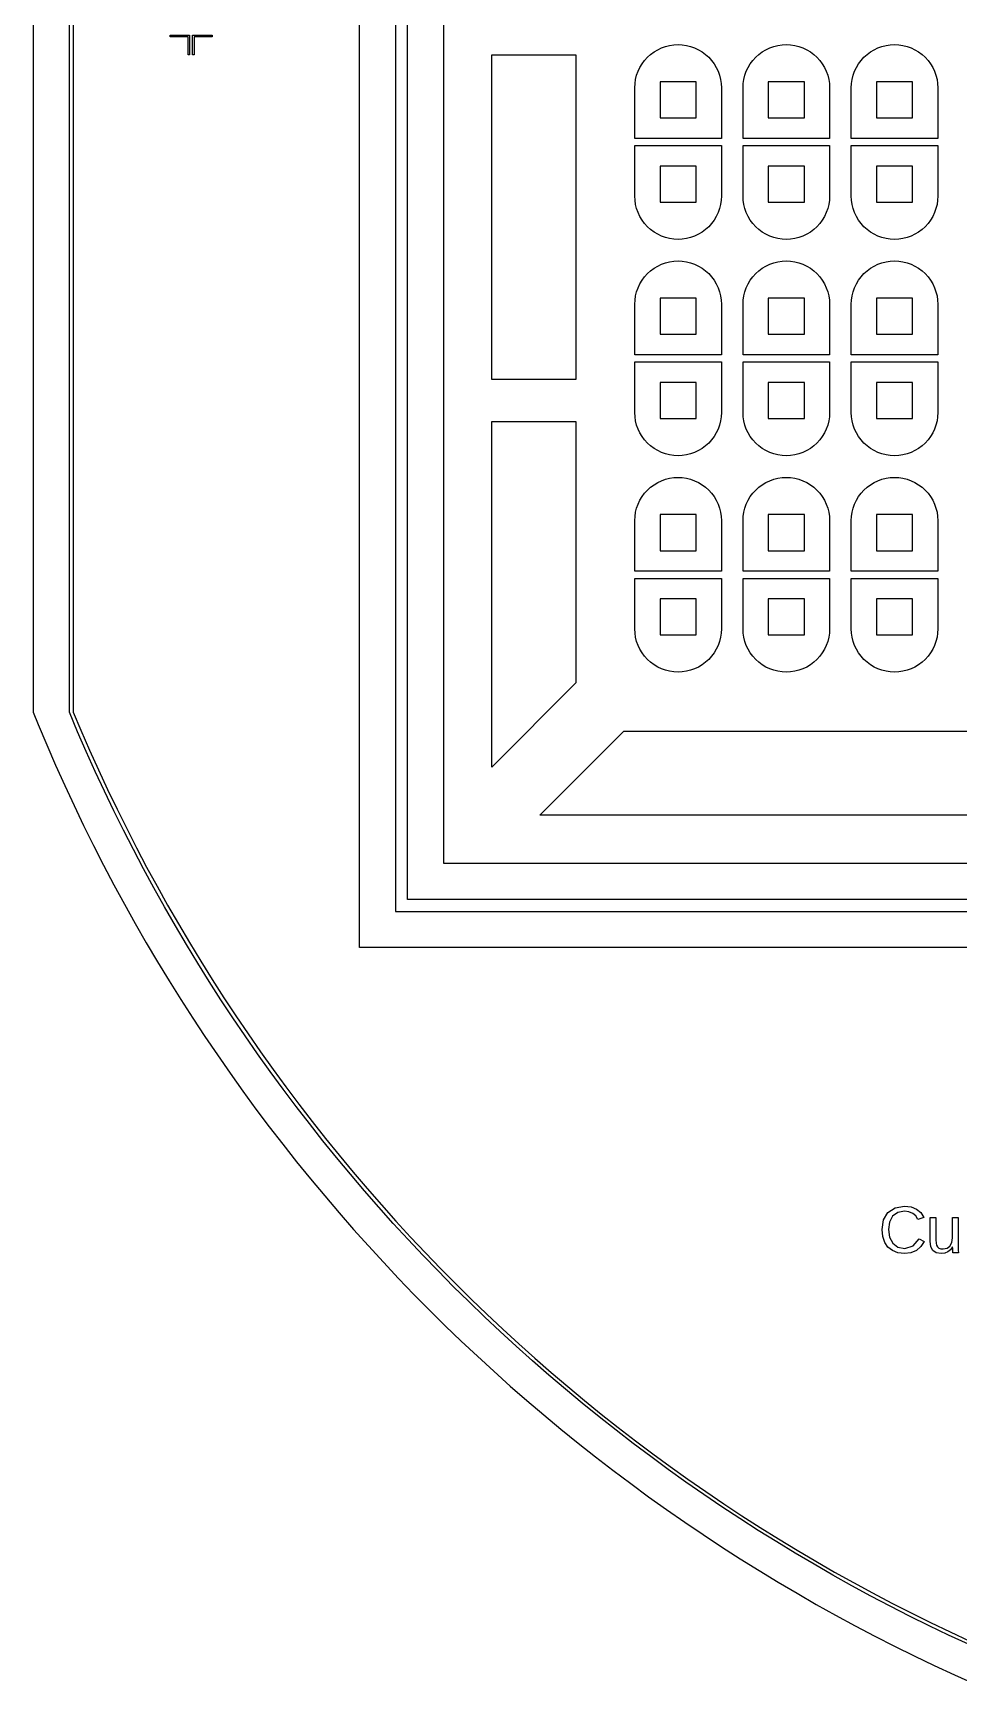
# Model space of a CAD drawing. Extents: x -25 to 122, y -49 to 104.
# Drawn here: x -25 to 14.2, y -42.4 to 27.5 of the extents above; entities that cross this region are included whole.
import ezdxf

# ---------------------------------------------------------------- set-up
doc = ezdxf.new("R2010")
doc.units = 0

msp = doc.modelspace()

# ---------------------------------------------------------------- linework, layer by layer
for p, q in [((-11.209, -11.209), (-11.209, 66.235)), ((-9.6805, 64.7065), (-9.6805, -9.6805)), ((-9.17099, -9.17099), (-9.17099, 64.197)), ((-7.64249, 62.6685), (-7.64249, -7.64249)), ((-25.0371, 56.2593), (-25.0371, -1.23334)), ((-23.4969, -1.23666), (-23.4969, 56.2626)), ((-23.3345, 56.2618), (-23.3345, -1.23579)), ((-19.2336, 27.3856), (-19.2336, 27.4493)), ((-19.2336, 27.4493), (-18.4057, 27.4493)), ((-18.4694, 27.3856), (-19.2336, 27.3856)), ((-18.4694, 26.6214), (-18.4694, 27.3856)), ((-18.4057, 27.4493), (-18.4057, 26.6214)), ((-18.2783, 26.6214), (-18.2783, 27.4493)), ((-18.2783, 27.4493), (-17.4504, 27.4493)), ((-17.4504, 27.3856), (-18.2146, 27.3856)), ((-18.2146, 27.3856), (-18.2146, 26.6214)), ((-17.4504, 27.4493), (-17.4504, 27.3856)), ((-18.4057, 26.6214), (-18.4694, 26.6214)), ((-18.2146, 26.6214), (-18.2783, 26.6214)), ((-5.60449, 12.8649), (-5.60449, 26.6214)), ((-5.60449, 26.6214), (-2.03799, 26.6214)), ((-2.03799, 26.6214), (-2.03799, 12.8649)), ((0.99577, 26.5172), (1.12914, 26.6381)), ((1.12914, 26.6381), (1.27373, 26.7453)), ((1.27373, 26.7453), (1.42812, 26.8378)), ((1.42812, 26.8378), (1.59082, 26.9148)), ((1.59082, 26.9148), (1.76031, 26.9755)), ((1.76031, 26.9755), (1.93492, 27.0192)), ((1.93492, 27.0192), (2.11296, 27.0456)), ((2.11296, 27.0456), (2.29274, 27.0544)), ((2.29274, 27.0544), (2.47252, 27.0456)), ((2.47252, 27.0456), (2.65056, 27.0192)), ((2.65056, 27.0192), (2.82518, 26.9755)), ((2.82518, 26.9755), (2.99466, 26.9148)), ((2.99466, 26.9148), (3.15738, 26.8378)), ((3.15738, 26.8378), (3.31175, 26.7453)), ((3.31175, 26.7453), (3.45634, 26.6381)), ((3.45634, 26.6381), (3.58971, 26.5172)), ((5.58128, 26.5172), (5.71465, 26.6381)), ((5.71465, 26.6381), (5.85922, 26.7453)), ((5.85922, 26.7453), (6.01361, 26.8378)), ((6.01361, 26.8378), (6.17633, 26.9148)), ((6.17633, 26.9148), (6.34581, 26.9755)), ((6.34581, 26.9755), (6.52042, 27.0192)), ((6.52042, 27.0192), (6.69847, 27.0456)), ((6.69847, 27.0456), (6.87823, 27.0544)), ((6.87823, 27.0544), (7.05801, 27.0456)), ((7.05801, 27.0456), (7.23607, 27.0192)), ((7.23607, 27.0192), (7.41068, 26.9755)), ((7.41068, 26.9755), (7.58015, 26.9148)), ((7.58015, 26.9148), (7.74287, 26.8378)), ((7.74287, 26.8378), (7.89726, 26.7453)), ((7.89726, 26.7453), (8.04184, 26.6381)), ((8.04184, 26.6381), (8.1752, 26.5172)), ((10.1668, 26.5172), (10.3001, 26.6381)), ((10.3001, 26.6381), (10.4447, 26.7453)), ((10.4447, 26.7453), (10.5991, 26.8378)), ((10.5991, 26.8378), (10.7618, 26.9148)), ((10.7618, 26.9148), (10.9313, 26.9755)), ((10.9313, 26.9755), (11.1059, 27.0192)), ((11.1059, 27.0192), (11.284, 27.0456)), ((11.284, 27.0456), (11.4637, 27.0544)), ((11.4637, 27.0544), (11.6435, 27.0456)), ((11.6435, 27.0456), (11.8216, 27.0192)), ((11.8216, 27.0192), (11.9962, 26.9755)), ((11.9962, 26.9755), (12.1657, 26.9148)), ((12.1657, 26.9148), (12.3284, 26.8378)), ((12.3284, 26.8378), (12.4828, 26.7453)), ((12.4828, 26.7453), (12.6273, 26.6381)), ((12.6273, 26.6381), (12.7607, 26.5172)), ((0.53752, 25.7527), (0.59816, 25.9222)), ((0.59816, 25.9222), (0.67512, 26.0849)), ((0.67512, 26.0849), (0.76767, 26.2393)), ((0.76767, 26.2393), (0.87489, 26.3839)), ((0.87489, 26.3839), (0.99577, 26.5172)), ((3.58971, 26.5172), (3.7106, 26.3839)), ((3.7106, 26.3839), (3.81783, 26.2393)), ((3.81783, 26.2393), (3.91035, 26.0849)), ((3.91035, 26.0849), (3.98732, 25.9222)), ((3.98732, 25.9222), (4.04796, 25.7527)), ((5.12303, 25.7527), (5.18367, 25.9222)), ((5.18367, 25.9222), (5.26064, 26.0849)), ((5.26064, 26.0849), (5.35316, 26.2393)), ((5.35316, 26.2393), (5.46039, 26.3839)), ((5.46039, 26.3839), (5.58128, 26.5172)), ((8.1752, 26.5172), (8.2961, 26.3839)), ((8.2961, 26.3839), (8.40332, 26.2393)), ((8.40332, 26.2393), (8.49585, 26.0849)), ((8.49585, 26.0849), (8.57281, 25.9222)), ((8.57281, 25.9222), (8.63345, 25.7527)), ((9.70853, 25.7527), (9.76917, 25.9222)), ((9.76917, 25.9222), (9.84613, 26.0849)), ((9.84613, 26.0849), (9.93866, 26.2393)), ((9.93866, 26.2393), (10.0459, 26.3839)), ((10.0459, 26.3839), (10.1668, 26.5172)), ((12.7607, 26.5172), (12.8816, 26.3839)), ((12.8816, 26.3839), (12.9888, 26.2393)), ((12.9888, 26.2393), (13.0813, 26.0849)), ((13.0813, 26.0849), (13.1583, 25.9222)), ((13.1583, 25.9222), (13.219, 25.7527)), ((0.45856, 25.2202), (0.46739, 25.4)), ((0.45856, 23.0803), (0.45856, 25.2202)), ((0.46739, 25.4), (0.49379, 25.5781)), ((0.49379, 25.5781), (0.53752, 25.7527)), ((3.05699, 25.475), (1.52849, 25.475)), ((1.52849, 25.475), (1.52849, 23.9465)), ((3.05699, 23.9465), (3.05699, 25.475)), ((4.04796, 25.7527), (4.09169, 25.5781)), ((4.09169, 25.5781), (4.1181, 25.4)), ((4.1181, 25.4), (4.12692, 25.2202)), ((4.12692, 25.2202), (4.12692, 23.0803)), ((5.04405, 25.2202), (5.05289, 25.4)), ((5.04405, 23.0803), (5.04405, 25.2202)), ((5.05289, 25.4), (5.07928, 25.5781)), ((5.07928, 25.5781), (5.12303, 25.7527)), ((7.64249, 25.475), (6.114, 25.475)), ((6.114, 25.475), (6.114, 23.9465)), ((7.64249, 23.9465), (7.64249, 25.475)), ((8.63345, 25.7527), (8.6772, 25.5781)), ((8.6772, 25.5781), (8.7036, 25.4)), ((8.7036, 25.4), (8.71243, 25.2202)), ((8.71243, 25.2202), (8.71243, 23.0803)), ((9.62956, 25.2202), (9.63838, 25.4)), ((9.62956, 23.0803), (9.62956, 25.2202)), ((9.63838, 25.4), (9.66479, 25.5781)), ((9.66479, 25.5781), (9.70853, 25.7527)), ((12.228, 25.475), (10.6995, 25.475)), ((10.6995, 25.475), (10.6995, 23.9465)), ((12.228, 23.9465), (12.228, 25.475)), ((13.219, 25.7527), (13.2627, 25.5781)), ((13.2627, 25.5781), (13.2891, 25.4)), ((13.2891, 25.4), (13.2979, 25.2202)), ((13.2979, 25.2202), (13.2979, 23.0803)), ((1.52849, 23.9465), (3.05699, 23.9465)), ((6.114, 23.9465), (7.64249, 23.9465)), ((10.6995, 23.9465), (12.228, 23.9465)), ((4.12692, 23.0803), (0.45856, 23.0803)), ((0.45856, 20.6347), (0.45856, 22.7746)), ((0.45856, 22.7746), (4.12692, 22.7746)), ((4.12692, 22.7746), (4.12692, 20.6347)), ((8.71243, 23.0803), (5.04405, 23.0803)), ((5.04405, 20.6347), (5.04405, 22.7746)), ((5.04405, 22.7746), (8.71243, 22.7746)), ((8.71243, 22.7746), (8.71243, 20.6347)), ((13.2979, 23.0803), (9.62956, 23.0803)), ((9.62956, 20.6347), (9.62956, 22.7746)), ((9.62956, 22.7746), (13.2979, 22.7746)), ((13.2979, 22.7746), (13.2979, 20.6347)), ((3.05699, 21.9085), (1.52849, 21.9085)), ((1.52849, 21.9085), (1.52849, 20.38)), ((3.05699, 20.38), (3.05699, 21.9085)), ((7.64249, 21.9085), (6.114, 21.9085)), ((6.114, 21.9085), (6.114, 20.38)), ((7.64249, 20.38), (7.64249, 21.9085)), ((12.228, 21.9085), (10.6995, 21.9085)), ((10.6995, 21.9085), (10.6995, 20.38)), ((12.228, 20.38), (12.228, 21.9085)), ((0.46739, 20.455), (0.45856, 20.6347)), ((0.49379, 20.2769), (0.46739, 20.455)), ((1.52849, 20.38), (3.05699, 20.38)), ((4.1181, 20.455), (4.09169, 20.2769)), ((4.12692, 20.6347), (4.1181, 20.455)), ((5.05289, 20.455), (5.04405, 20.6347)), ((5.07928, 20.2769), (5.05289, 20.455)), ((6.114, 20.38), (7.64249, 20.38)), ((8.7036, 20.455), (8.6772, 20.2769)), ((8.71243, 20.6347), (8.7036, 20.455)), ((9.63838, 20.455), (9.62956, 20.6347)), ((9.66479, 20.2769), (9.63838, 20.455)), ((10.6995, 20.38), (12.228, 20.38)), ((13.2891, 20.455), (13.2627, 20.2769)), ((13.2979, 20.6347), (13.2891, 20.455)), ((0.53752, 20.1023), (0.49379, 20.2769)), ((0.59816, 19.9328), (0.53752, 20.1023)), ((0.67512, 19.7701), (0.59816, 19.9328)), ((0.76767, 19.6157), (0.67512, 19.7701)), ((0.87489, 19.4711), (0.76767, 19.6157)), ((3.81783, 19.6157), (3.7106, 19.4711)), ((3.91035, 19.7701), (3.81783, 19.6157)), ((3.98732, 19.9328), (3.91035, 19.7701)), ((4.04796, 20.1023), (3.98732, 19.9328)), ((4.09169, 20.2769), (4.04796, 20.1023)), ((5.12303, 20.1023), (5.07928, 20.2769)), ((5.18367, 19.9328), (5.12303, 20.1023)), ((5.26064, 19.7701), (5.18367, 19.9328)), ((5.35316, 19.6157), (5.26064, 19.7701)), ((5.46039, 19.4711), (5.35316, 19.6157)), ((8.40332, 19.6157), (8.2961, 19.4711)), ((8.49585, 19.7701), (8.40332, 19.6157)), ((8.57281, 19.9328), (8.49585, 19.7701)), ((8.63345, 20.1023), (8.57281, 19.9328)), ((8.6772, 20.2769), (8.63345, 20.1023)), ((9.70853, 20.1023), (9.66479, 20.2769)), ((9.76917, 19.9328), (9.70853, 20.1023)), ((9.84613, 19.7701), (9.76917, 19.9328)), ((9.93866, 19.6157), (9.84613, 19.7701)), ((10.0459, 19.4711), (9.93866, 19.6157)), ((12.9888, 19.6157), (12.8816, 19.4711)), ((13.0813, 19.7701), (12.9888, 19.6157)), ((13.1583, 19.9328), (13.0813, 19.7701)), ((13.219, 20.1023), (13.1583, 19.9328)), ((13.2627, 20.2769), (13.219, 20.1023)), ((0.99577, 19.3378), (0.87489, 19.4711)), ((1.12914, 19.2169), (0.99577, 19.3378)), ((1.27373, 19.1097), (1.12914, 19.2169)), ((1.42812, 19.0171), (1.27373, 19.1097)), ((1.59082, 18.9402), (1.42812, 19.0171)), ((1.76031, 18.8795), (1.59082, 18.9402)), ((2.99466, 18.9402), (2.82518, 18.8795)), ((3.15738, 19.0171), (2.99466, 18.9402)), ((3.31175, 19.1097), (3.15738, 19.0171)), ((3.45634, 19.2169), (3.31175, 19.1097)), ((3.58971, 19.3378), (3.45634, 19.2169)), ((3.7106, 19.4711), (3.58971, 19.3378)), ((5.58128, 19.3378), (5.46039, 19.4711)), ((5.71465, 19.2169), (5.58128, 19.3378)), ((5.85922, 19.1097), (5.71465, 19.2169)), ((6.01361, 19.0171), (5.85922, 19.1097)), ((6.17633, 18.9402), (6.01361, 19.0171)), ((6.34581, 18.8795), (6.17633, 18.9402)), ((7.58015, 18.9402), (7.41068, 18.8795)), ((7.74287, 19.0171), (7.58015, 18.9402)), ((7.89726, 19.1097), (7.74287, 19.0171)), ((8.04184, 19.2169), (7.89726, 19.1097)), ((8.1752, 19.3378), (8.04184, 19.2169)), ((8.2961, 19.4711), (8.1752, 19.3378)), ((10.1668, 19.3378), (10.0459, 19.4711)), ((10.3001, 19.2169), (10.1668, 19.3378)), ((10.4447, 19.1097), (10.3001, 19.2169)), ((10.5991, 19.0171), (10.4447, 19.1097)), ((10.7618, 18.9402), (10.5991, 19.0171)), ((10.9313, 18.8795), (10.7618, 18.9402)), ((12.1657, 18.9402), (11.9962, 18.8795)), ((12.3284, 19.0171), (12.1657, 18.9402)), ((12.4828, 19.1097), (12.3284, 19.0171)), ((12.6273, 19.2169), (12.4828, 19.1097)), ((12.7607, 19.3378), (12.6273, 19.2169)), ((12.8816, 19.4711), (12.7607, 19.3378)), ((1.93492, 18.8358), (1.76031, 18.8795)), ((2.11296, 18.8094), (1.93492, 18.8358)), ((2.29274, 18.8006), (2.11296, 18.8094)), ((2.47252, 18.8094), (2.29274, 18.8006)), ((2.65056, 18.8358), (2.47252, 18.8094)), ((2.82518, 18.8795), (2.65056, 18.8358)), ((6.52042, 18.8358), (6.34581, 18.8795)), ((6.69847, 18.8094), (6.52042, 18.8358)), ((6.87823, 18.8006), (6.69847, 18.8094)), ((7.05801, 18.8094), (6.87823, 18.8006)), ((7.23607, 18.8358), (7.05801, 18.8094)), ((7.41068, 18.8795), (7.23607, 18.8358)), ((11.1059, 18.8358), (10.9313, 18.8795)), ((11.284, 18.8094), (11.1059, 18.8358)), ((11.4637, 18.8006), (11.284, 18.8094)), ((11.6435, 18.8094), (11.4637, 18.8006)), ((11.8216, 18.8358), (11.6435, 18.8094)), ((11.9962, 18.8795), (11.8216, 18.8358)), ((1.12914, 17.4671), (1.27373, 17.5743)), ((1.27373, 17.5743), (1.42812, 17.6669)), ((1.42812, 17.6669), (1.59082, 17.7438)), ((1.59082, 17.7438), (1.76031, 17.8045)), ((1.76031, 17.8045), (1.93492, 17.8482)), ((1.93492, 17.8482), (2.11296, 17.8746)), ((2.11296, 17.8746), (2.29274, 17.8834)), ((2.29274, 17.8834), (2.47252, 17.8746)), ((2.47252, 17.8746), (2.65056, 17.8482)), ((2.65056, 17.8482), (2.82518, 17.8045)), ((2.82518, 17.8045), (2.99466, 17.7438)), ((2.99466, 17.7438), (3.15738, 17.6669)), ((3.15738, 17.6669), (3.31175, 17.5743)), ((3.31175, 17.5743), (3.45634, 17.4671)), ((5.71465, 17.4671), (5.85922, 17.5743)), ((5.85922, 17.5743), (6.01361, 17.6669)), ((6.01361, 17.6669), (6.17633, 17.7438)), ((6.17633, 17.7438), (6.34581, 17.8045)), ((6.34581, 17.8045), (6.52042, 17.8482)), ((6.52042, 17.8482), (6.69847, 17.8746)), ((6.69847, 17.8746), (6.87823, 17.8834)), ((6.87823, 17.8834), (7.05801, 17.8746)), ((7.05801, 17.8746), (7.23607, 17.8482)), ((7.23607, 17.8482), (7.41068, 17.8045)), ((7.41068, 17.8045), (7.58015, 17.7438)), ((7.58015, 17.7438), (7.74287, 17.6669)), ((7.74287, 17.6669), (7.89726, 17.5743)), ((7.89726, 17.5743), (8.04184, 17.4671)), ((10.3001, 17.4671), (10.4447, 17.5743)), ((10.4447, 17.5743), (10.5991, 17.6669)), ((10.5991, 17.6669), (10.7618, 17.7438)), ((10.7618, 17.7438), (10.9313, 17.8045)), ((10.9313, 17.8045), (11.1059, 17.8482)), ((11.1059, 17.8482), (11.284, 17.8746)), ((11.284, 17.8746), (11.4637, 17.8834)), ((11.4637, 17.8834), (11.6435, 17.8746)), ((11.6435, 17.8746), (11.8216, 17.8482)), ((11.8216, 17.8482), (11.9962, 17.8045)), ((11.9962, 17.8045), (12.1657, 17.7438)), ((12.1657, 17.7438), (12.3284, 17.6669)), ((12.3284, 17.6669), (12.4828, 17.5743)), ((12.4828, 17.5743), (12.6273, 17.4671)), ((0.59816, 16.7512), (0.67512, 16.9139)), ((0.67512, 16.9139), (0.76767, 17.0683)), ((0.76767, 17.0683), (0.87489, 17.2128)), ((0.87489, 17.2128), (0.99577, 17.3462)), ((0.99577, 17.3462), (1.12914, 17.4671)), ((3.45634, 17.4671), (3.58971, 17.3462)), ((3.58971, 17.3462), (3.7106, 17.2128)), ((3.7106, 17.2128), (3.81783, 17.0683)), ((3.81783, 17.0683), (3.91035, 16.9139)), ((3.91035, 16.9139), (3.98732, 16.7512)), ((5.18367, 16.7512), (5.26064, 16.9139)), ((5.26064, 16.9139), (5.35316, 17.0683)), ((5.35316, 17.0683), (5.46039, 17.2128)), ((5.46039, 17.2128), (5.58128, 17.3462)), ((5.58128, 17.3462), (5.71465, 17.4671)), ((8.04184, 17.4671), (8.1752, 17.3462)), ((8.1752, 17.3462), (8.2961, 17.2128)), ((8.2961, 17.2128), (8.40332, 17.0683)), ((8.40332, 17.0683), (8.49585, 16.9139)), ((8.49585, 16.9139), (8.57281, 16.7512)), ((9.76917, 16.7512), (9.84613, 16.9139)), ((9.84613, 16.9139), (9.93866, 17.0683)), ((9.93866, 17.0683), (10.0459, 17.2128)), ((10.0459, 17.2128), (10.1668, 17.3462)), ((10.1668, 17.3462), (10.3001, 17.4671)), ((12.6273, 17.4671), (12.7607, 17.3462)), ((12.7607, 17.3462), (12.8816, 17.2128)), ((12.8816, 17.2128), (12.9888, 17.0683)), ((12.9888, 17.0683), (13.0813, 16.9139)), ((13.0813, 16.9139), (13.1583, 16.7512)), ((0.45856, 16.0492), (0.46739, 16.229)), ((0.46739, 16.229), (0.49379, 16.4071)), ((0.49379, 16.4071), (0.53752, 16.5817)), ((0.53752, 16.5817), (0.59816, 16.7512)), ((3.05699, 16.304), (1.52849, 16.304)), ((1.52849, 16.304), (1.52849, 14.7755)), ((3.05699, 14.7755), (3.05699, 16.304)), ((3.98732, 16.7512), (4.04796, 16.5817)), ((4.04796, 16.5817), (4.09169, 16.4071)), ((4.09169, 16.4071), (4.1181, 16.229)), ((4.1181, 16.229), (4.12692, 16.0492)), ((5.04405, 16.0492), (5.05289, 16.229)), ((5.05289, 16.229), (5.07928, 16.4071)), ((5.07928, 16.4071), (5.12303, 16.5817)), ((5.12303, 16.5817), (5.18367, 16.7512)), ((7.64249, 16.304), (6.114, 16.304)), ((6.114, 16.304), (6.114, 14.7755)), ((7.64249, 14.7755), (7.64249, 16.304)), ((8.57281, 16.7512), (8.63345, 16.5817)), ((8.63345, 16.5817), (8.6772, 16.4071)), ((8.6772, 16.4071), (8.7036, 16.229)), ((8.7036, 16.229), (8.71243, 16.0492)), ((9.62956, 16.0492), (9.63838, 16.229)), ((9.63838, 16.229), (9.66479, 16.4071)), ((9.66479, 16.4071), (9.70853, 16.5817)), ((9.70853, 16.5817), (9.76917, 16.7512)), ((12.228, 16.304), (10.6995, 16.304)), ((10.6995, 16.304), (10.6995, 14.7755)), ((12.228, 14.7755), (12.228, 16.304)), ((13.1583, 16.7512), (13.219, 16.5817)), ((13.219, 16.5817), (13.2627, 16.4071)), ((13.2627, 16.4071), (13.2891, 16.229)), ((13.2891, 16.229), (13.2979, 16.0492)), ((0.45856, 13.9093), (0.45856, 16.0492)), ((4.12692, 16.0492), (4.12692, 13.9093)), ((5.04405, 13.9093), (5.04405, 16.0492)), ((8.71243, 16.0492), (8.71243, 13.9093)), ((9.62956, 13.9093), (9.62956, 16.0492)), ((13.2979, 16.0492), (13.2979, 13.9093)), ((1.52849, 14.7755), (3.05699, 14.7755)), ((6.114, 14.7755), (7.64249, 14.7755)), ((10.6995, 14.7755), (12.228, 14.7755)), ((4.12692, 13.9093), (0.45856, 13.9093)), ((0.45856, 11.4637), (0.45856, 13.6037)), ((0.45856, 13.6037), (4.12692, 13.6037)), ((4.12692, 13.6037), (4.12692, 11.4637)), ((8.71243, 13.9093), (5.04405, 13.9093)), ((5.04405, 11.4637), (5.04405, 13.6037)), ((5.04405, 13.6037), (8.71243, 13.6037)), ((8.71243, 13.6037), (8.71243, 11.4637)), ((13.2979, 13.9093), (9.62956, 13.9093)), ((9.62956, 11.4637), (9.62956, 13.6037)), ((9.62956, 13.6037), (13.2979, 13.6037)), ((13.2979, 13.6037), (13.2979, 11.4637)), ((-2.03799, 12.8649), (-5.60449, 12.8649)), ((3.05699, 12.7375), (1.52849, 12.7375)), ((1.52849, 12.7375), (1.52849, 11.209)), ((3.05699, 11.209), (3.05699, 12.7375)), ((7.64249, 12.7375), (6.114, 12.7375)), ((6.114, 12.7375), (6.114, 11.209)), ((7.64249, 11.209), (7.64249, 12.7375)), ((12.228, 12.7375), (10.6995, 12.7375)), ((10.6995, 12.7375), (10.6995, 11.209)), ((12.228, 11.209), (12.228, 12.7375)), ((0.46739, 11.284), (0.45856, 11.4637)), ((0.49379, 11.1059), (0.46739, 11.284)), ((1.52849, 11.209), (3.05699, 11.209)), ((4.1181, 11.284), (4.09169, 11.1059)), ((4.12692, 11.4637), (4.1181, 11.284)), ((5.05289, 11.284), (5.04405, 11.4637)), ((5.07928, 11.1059), (5.05289, 11.284)), ((6.114, 11.209), (7.64249, 11.209)), ((8.7036, 11.284), (8.6772, 11.1059)), ((8.71243, 11.4637), (8.7036, 11.284)), ((9.63838, 11.284), (9.62956, 11.4637)), ((9.66479, 11.1059), (9.63838, 11.284)), ((10.6995, 11.209), (12.228, 11.209)), ((13.2891, 11.284), (13.2627, 11.1059)), ((13.2979, 11.4637), (13.2891, 11.284)), ((-5.60449, 11.0816), (-2.03799, 11.0816)), ((-5.60449, -3.5665), (-5.60449, 11.0816)), ((-2.03799, 11.0816), (-2.03799, 0)), ((0.53752, 10.9313), (0.49379, 11.1059)), ((0.59816, 10.7618), (0.53752, 10.9313)), ((0.67512, 10.5991), (0.59816, 10.7618)), ((0.76767, 10.4447), (0.67512, 10.5991)), ((3.91035, 10.5991), (3.81783, 10.4447)), ((3.98732, 10.7618), (3.91035, 10.5991)), ((4.04796, 10.9313), (3.98732, 10.7618)), ((4.09169, 11.1059), (4.04796, 10.9313)), ((5.12303, 10.9313), (5.07928, 11.1059)), ((5.18367, 10.7618), (5.12303, 10.9313)), ((5.26064, 10.5991), (5.18367, 10.7618)), ((5.35316, 10.4447), (5.26064, 10.5991)), ((8.49585, 10.5991), (8.40332, 10.4447)), ((8.57281, 10.7618), (8.49585, 10.5991)), ((8.63345, 10.9313), (8.57281, 10.7618)), ((8.6772, 11.1059), (8.63345, 10.9313)), ((9.70853, 10.9313), (9.66479, 11.1059)), ((9.76917, 10.7618), (9.70853, 10.9313)), ((9.84613, 10.5991), (9.76917, 10.7618)), ((9.93866, 10.4447), (9.84613, 10.5991)), ((13.0813, 10.5991), (12.9888, 10.4447)), ((13.1583, 10.7618), (13.0813, 10.5991)), ((13.219, 10.9313), (13.1583, 10.7618)), ((13.2627, 11.1059), (13.219, 10.9313)), ((0.87489, 10.3001), (0.76767, 10.4447)), ((0.99577, 10.1668), (0.87489, 10.3001)), ((1.12914, 10.0459), (0.99577, 10.1668)), ((1.27373, 9.93866), (1.12914, 10.0459)), ((1.42812, 9.84613), (1.27373, 9.93866)), ((1.59082, 9.76917), (1.42812, 9.84613)), ((3.15738, 9.84613), (2.99466, 9.76917)), ((3.31175, 9.93866), (3.15738, 9.84613)), ((3.45634, 10.0459), (3.31175, 9.93866)), ((3.58971, 10.1668), (3.45634, 10.0459)), ((3.7106, 10.3001), (3.58971, 10.1668)), ((3.81783, 10.4447), (3.7106, 10.3001)), ((5.46039, 10.3001), (5.35316, 10.4447)), ((5.58128, 10.1668), (5.46039, 10.3001)), ((5.71465, 10.0459), (5.58128, 10.1668)), ((5.85922, 9.93866), (5.71465, 10.0459)), ((6.01361, 9.84613), (5.85922, 9.93866)), ((6.17633, 9.76917), (6.01361, 9.84613)), ((7.74287, 9.84613), (7.58015, 9.76917)), ((7.89726, 9.93866), (7.74287, 9.84613)), ((8.04184, 10.0459), (7.89726, 9.93866)), ((8.1752, 10.1668), (8.04184, 10.0459)), ((8.2961, 10.3001), (8.1752, 10.1668)), ((8.40332, 10.4447), (8.2961, 10.3001)), ((10.0459, 10.3001), (9.93866, 10.4447)), ((10.1668, 10.1668), (10.0459, 10.3001)), ((10.3001, 10.0459), (10.1668, 10.1668)), ((10.4447, 9.93866), (10.3001, 10.0459)), ((10.5991, 9.84613), (10.4447, 9.93866)), ((10.7618, 9.76917), (10.5991, 9.84613)), ((12.3284, 9.84613), (12.1657, 9.76917)), ((12.4828, 9.93866), (12.3284, 9.84613)), ((12.6273, 10.0459), (12.4828, 9.93866)), ((12.7607, 10.1668), (12.6273, 10.0459)), ((12.8816, 10.3001), (12.7607, 10.1668)), ((12.9888, 10.4447), (12.8816, 10.3001)), ((1.76031, 9.70853), (1.59082, 9.76917)), ((1.93492, 9.66479), (1.76031, 9.70853)), ((2.11296, 9.63838), (1.93492, 9.66479)), ((2.29274, 9.62956), (2.11296, 9.63838)), ((2.47252, 9.63838), (2.29274, 9.62956)), ((2.65056, 9.66479), (2.47252, 9.63838)), ((2.82518, 9.70853), (2.65056, 9.66479)), ((2.99466, 9.76917), (2.82518, 9.70853)), ((6.34581, 9.70853), (6.17633, 9.76917)), ((6.52042, 9.66479), (6.34581, 9.70853)), ((6.69847, 9.63838), (6.52042, 9.66479)), ((6.87823, 9.62956), (6.69847, 9.63838)), ((7.05801, 9.63838), (6.87823, 9.62956)), ((7.23607, 9.66479), (7.05801, 9.63838)), ((7.41068, 9.70853), (7.23607, 9.66479)), ((7.58015, 9.76917), (7.41068, 9.70853)), ((10.9313, 9.70853), (10.7618, 9.76917)), ((11.1059, 9.66479), (10.9313, 9.70853)), ((11.284, 9.63838), (11.1059, 9.66479)), ((11.4637, 9.62956), (11.284, 9.63838)), ((11.6435, 9.63838), (11.4637, 9.62956)), ((11.8216, 9.66479), (11.6435, 9.63838)), ((11.9962, 9.70853), (11.8216, 9.66479)), ((12.1657, 9.76917), (11.9962, 9.70853)), ((1.12914, 8.2961), (1.27373, 8.40332)), ((1.27373, 8.40332), (1.42812, 8.49585)), ((1.42812, 8.49585), (1.59082, 8.57281)), ((1.59082, 8.57281), (1.76031, 8.63345)), ((1.76031, 8.63345), (1.93492, 8.6772)), ((1.93492, 8.6772), (2.11296, 8.7036)), ((2.11296, 8.7036), (2.29274, 8.71243)), ((2.29274, 8.71243), (2.47252, 8.7036)), ((2.47252, 8.7036), (2.65056, 8.6772)), ((2.65056, 8.6772), (2.82518, 8.63345)), ((2.82518, 8.63345), (2.99466, 8.57281)), ((2.99466, 8.57281), (3.15738, 8.49585)), ((3.15738, 8.49585), (3.31175, 8.40332)), ((3.31175, 8.40332), (3.45634, 8.2961)), ((5.71465, 8.2961), (5.85922, 8.40332)), ((5.85922, 8.40332), (6.01361, 8.49585)), ((6.01361, 8.49585), (6.17633, 8.57281)), ((6.17633, 8.57281), (6.34581, 8.63345)), ((6.34581, 8.63345), (6.52042, 8.6772)), ((6.52042, 8.6772), (6.69847, 8.7036)), ((6.69847, 8.7036), (6.87823, 8.71243)), ((6.87823, 8.71243), (7.05801, 8.7036)), ((7.05801, 8.7036), (7.23607, 8.6772)), ((7.23607, 8.6772), (7.41068, 8.63345)), ((7.41068, 8.63345), (7.58015, 8.57281)), ((7.58015, 8.57281), (7.74287, 8.49585)), ((7.74287, 8.49585), (7.89726, 8.40332)), ((7.89726, 8.40332), (8.04184, 8.2961)), ((10.3001, 8.2961), (10.4447, 8.40332)), ((10.4447, 8.40332), (10.5991, 8.49585)), ((10.5991, 8.49585), (10.7618, 8.57281)), ((10.7618, 8.57281), (10.9313, 8.63345)), ((10.9313, 8.63345), (11.1059, 8.6772)), ((11.1059, 8.6772), (11.284, 8.7036)), ((11.284, 8.7036), (11.4637, 8.71243)), ((11.4637, 8.71243), (11.6435, 8.7036)), ((11.6435, 8.7036), (11.8216, 8.6772)), ((11.8216, 8.6772), (11.9962, 8.63345)), ((11.9962, 8.63345), (12.1657, 8.57281)), ((12.1657, 8.57281), (12.3284, 8.49585)), ((12.3284, 8.49585), (12.4828, 8.40332)), ((12.4828, 8.40332), (12.6273, 8.2961)), ((0.59816, 7.58015), (0.67512, 7.74287)), ((0.67512, 7.74287), (0.76767, 7.89726)), ((0.76767, 7.89726), (0.87489, 8.04184)), ((0.87489, 8.04184), (0.99577, 8.1752)), ((0.99577, 8.1752), (1.12914, 8.2961)), ((3.45634, 8.2961), (3.58971, 8.1752)), ((3.58971, 8.1752), (3.7106, 8.04184)), ((3.7106, 8.04184), (3.81783, 7.89726)), ((3.81783, 7.89726), (3.91035, 7.74287)), ((3.91035, 7.74287), (3.98732, 7.58015)), ((5.18367, 7.58015), (5.26064, 7.74287)), ((5.26064, 7.74287), (5.35316, 7.89726)), ((5.35316, 7.89726), (5.46039, 8.04184)), ((5.46039, 8.04184), (5.58128, 8.1752)), ((5.58128, 8.1752), (5.71465, 8.2961)), ((8.04184, 8.2961), (8.1752, 8.1752)), ((8.1752, 8.1752), (8.2961, 8.04184)), ((8.2961, 8.04184), (8.40332, 7.89726)), ((8.40332, 7.89726), (8.49585, 7.74287)), ((8.49585, 7.74287), (8.57281, 7.58015)), ((9.76917, 7.58015), (9.84613, 7.74287)), ((9.84613, 7.74287), (9.93866, 7.89726)), ((9.93866, 7.89726), (10.0459, 8.04184)), ((10.0459, 8.04184), (10.1668, 8.1752)), ((10.1668, 8.1752), (10.3001, 8.2961)), ((12.6273, 8.2961), (12.7607, 8.1752)), ((12.7607, 8.1752), (12.8816, 8.04184)), ((12.8816, 8.04184), (12.9888, 7.89726)), ((12.9888, 7.89726), (13.0813, 7.74287)), ((13.0813, 7.74287), (13.1583, 7.58015)), ((0.45856, 6.87823), (0.46739, 7.05801)), ((0.46739, 7.05801), (0.49379, 7.23607)), ((0.49379, 7.23607), (0.53752, 7.41068)), ((0.53752, 7.41068), (0.59816, 7.58015)), ((3.05699, 7.133), (1.52849, 7.133)), ((1.52849, 7.133), (1.52849, 5.60449)), ((3.05699, 5.60449), (3.05699, 7.133)), ((3.98732, 7.58015), (4.04796, 7.41068)), ((4.04796, 7.41068), (4.09169, 7.23607)), ((4.09169, 7.23607), (4.1181, 7.05801)), ((4.1181, 7.05801), (4.12692, 6.87823)), ((5.04405, 6.87823), (5.05289, 7.05801)), ((5.05289, 7.05801), (5.07928, 7.23607)), ((5.07928, 7.23607), (5.12303, 7.41068)), ((5.12303, 7.41068), (5.18367, 7.58015)), ((7.64249, 7.133), (6.114, 7.133)), ((6.114, 7.133), (6.114, 5.60449)), ((7.64249, 5.60449), (7.64249, 7.133)), ((8.57281, 7.58015), (8.63345, 7.41068)), ((8.63345, 7.41068), (8.6772, 7.23607)), ((8.6772, 7.23607), (8.7036, 7.05801)), ((8.7036, 7.05801), (8.71243, 6.87823)), ((9.62956, 6.87823), (9.63838, 7.05801)), ((9.63838, 7.05801), (9.66479, 7.23607)), ((9.66479, 7.23607), (9.70853, 7.41068)), ((9.70853, 7.41068), (9.76917, 7.58015)), ((12.228, 7.133), (10.6995, 7.133)), ((10.6995, 7.133), (10.6995, 5.60449)), ((12.228, 5.60449), (12.228, 7.133)), ((13.1583, 7.58015), (13.219, 7.41068)), ((13.219, 7.41068), (13.2627, 7.23607)), ((13.2627, 7.23607), (13.2891, 7.05801)), ((13.2891, 7.05801), (13.2979, 6.87823)), ((0.45856, 4.73834), (0.45856, 6.87823)), ((4.12692, 6.87823), (4.12692, 4.73834)), ((5.04405, 4.73834), (5.04405, 6.87823)), ((8.71243, 6.87823), (8.71243, 4.73834)), ((9.62956, 4.73834), (9.62956, 6.87823)), ((13.2979, 6.87823), (13.2979, 4.73834)), ((1.52849, 5.60449), (3.05699, 5.60449)), ((6.114, 5.60449), (7.64249, 5.60449)), ((10.6995, 5.60449), (12.228, 5.60449)), ((4.12692, 4.73834), (0.45856, 4.73834)), ((0.45856, 2.29274), (0.45856, 4.43265)), ((0.45856, 4.43265), (4.12692, 4.43265)), ((4.12692, 4.43265), (4.12692, 2.29274)), ((8.71243, 4.73834), (5.04405, 4.73834)), ((5.04405, 2.29274), (5.04405, 4.43265)), ((5.04405, 4.43265), (8.71243, 4.43265)), ((8.71243, 4.43265), (8.71243, 2.29274)), ((13.2979, 4.73834), (9.62956, 4.73834)), ((9.62956, 2.29274), (9.62956, 4.43265)), ((9.62956, 4.43265), (13.2979, 4.43265)), ((13.2979, 4.43265), (13.2979, 2.29274)), ((3.05699, 3.5665), (1.52849, 3.5665)), ((1.52849, 3.5665), (1.52849, 2.03799)), ((3.05699, 2.03799), (3.05699, 3.5665)), ((7.64249, 3.5665), (6.114, 3.5665)), ((6.114, 3.5665), (6.114, 2.03799)), ((7.64249, 2.03799), (7.64249, 3.5665)), ((12.228, 3.5665), (10.6995, 3.5665)), ((10.6995, 3.5665), (10.6995, 2.03799)), ((12.228, 2.03799), (12.228, 3.5665)), ((0.46739, 2.11296), (0.45856, 2.29274)), ((0.49379, 1.93492), (0.46739, 2.11296)), ((4.1181, 2.11296), (4.09169, 1.93492)), ((4.12692, 2.29274), (4.1181, 2.11296)), ((5.05289, 2.11296), (5.04405, 2.29274)), ((5.07928, 1.93492), (5.05289, 2.11296)), ((8.7036, 2.11296), (8.6772, 1.93492)), ((8.71243, 2.29274), (8.7036, 2.11296)), ((9.63838, 2.11296), (9.62956, 2.29274)), ((9.66479, 1.93492), (9.63838, 2.11296)), ((13.2891, 2.11296), (13.2627, 1.93492)), ((13.2979, 2.29274), (13.2891, 2.11296)), ((0.53752, 1.76031), (0.49379, 1.93492)), ((0.59816, 1.59082), (0.53752, 1.76031)), ((0.67512, 1.42812), (0.59816, 1.59082)), ((0.76767, 1.27373), (0.67512, 1.42812)), ((1.52849, 2.03799), (3.05699, 2.03799)), ((3.91035, 1.42812), (3.81783, 1.27373)), ((3.98732, 1.59082), (3.91035, 1.42812)), ((4.04796, 1.76031), (3.98732, 1.59082)), ((4.09169, 1.93492), (4.04796, 1.76031)), ((5.12303, 1.76031), (5.07928, 1.93492)), ((5.18367, 1.59082), (5.12303, 1.76031)), ((5.26064, 1.42812), (5.18367, 1.59082)), ((5.35316, 1.27373), (5.26064, 1.42812)), ((6.114, 2.03799), (7.64249, 2.03799)), ((8.49585, 1.42812), (8.40332, 1.27373)), ((8.57281, 1.59082), (8.49585, 1.42812)), ((8.63345, 1.76031), (8.57281, 1.59082)), ((8.6772, 1.93492), (8.63345, 1.76031)), ((9.70853, 1.76031), (9.66479, 1.93492)), ((9.76917, 1.59082), (9.70853, 1.76031)), ((9.84613, 1.42812), (9.76917, 1.59082)), ((9.93866, 1.27373), (9.84613, 1.42812)), ((10.6995, 2.03799), (12.228, 2.03799)), ((13.0813, 1.42812), (12.9888, 1.27373)), ((13.1583, 1.59082), (13.0813, 1.42812)), ((13.219, 1.76031), (13.1583, 1.59082)), ((13.2627, 1.93492), (13.219, 1.76031)), ((0.87489, 1.12914), (0.76767, 1.27373)), ((0.99577, 0.99577), (0.87489, 1.12914)), ((1.12914, 0.87489), (0.99577, 0.99577)), ((1.27373, 0.76767), (1.12914, 0.87489)), ((1.42812, 0.67512), (1.27373, 0.76767)), ((3.31175, 0.76767), (3.15738, 0.67512)), ((3.45634, 0.87489), (3.31175, 0.76767)), ((3.58971, 0.99577), (3.45634, 0.87489)), ((3.7106, 1.12914), (3.58971, 0.99577)), ((3.81783, 1.27373), (3.7106, 1.12914)), ((5.46039, 1.12914), (5.35316, 1.27373)), ((5.58128, 0.99577), (5.46039, 1.12914)), ((5.71465, 0.87489), (5.58128, 0.99577)), ((5.85922, 0.76767), (5.71465, 0.87489)), ((6.01361, 0.67512), (5.85922, 0.76767)), ((7.89726, 0.76767), (7.74287, 0.67512)), ((8.04184, 0.87489), (7.89726, 0.76767)), ((8.1752, 0.99577), (8.04184, 0.87489)), ((8.2961, 1.12914), (8.1752, 0.99577)), ((8.40332, 1.27373), (8.2961, 1.12914)), ((10.0459, 1.12914), (9.93866, 1.27373)), ((10.1668, 0.99577), (10.0459, 1.12914)), ((10.3001, 0.87489), (10.1668, 0.99577)), ((10.4447, 0.76767), (10.3001, 0.87489)), ((10.5991, 0.67512), (10.4447, 0.76767)), ((12.4828, 0.76767), (12.3284, 0.67512)), ((12.6273, 0.87489), (12.4828, 0.76767)), ((12.7607, 0.99577), (12.6273, 0.87489)), ((12.8816, 1.12914), (12.7607, 0.99577)), ((12.9888, 1.27373), (12.8816, 1.12914)), ((-2.03799, 0), (-5.60449, -3.5665)), ((1.59082, 0.59816), (1.42812, 0.67512)), ((1.76031, 0.53752), (1.59082, 0.59816)), ((1.93492, 0.49379), (1.76031, 0.53752)), ((2.11296, 0.46739), (1.93492, 0.49379)), ((2.29274, 0.45856), (2.11296, 0.46739)), ((2.47252, 0.46739), (2.29274, 0.45856)), ((2.65056, 0.49379), (2.47252, 0.46739)), ((2.82518, 0.53752), (2.65056, 0.49379)), ((2.99466, 0.59816), (2.82518, 0.53752)), ((3.15738, 0.67512), (2.99466, 0.59816)), ((6.17633, 0.59816), (6.01361, 0.67512)), ((6.34581, 0.53752), (6.17633, 0.59816)), ((6.52042, 0.49379), (6.34581, 0.53752)), ((6.69847, 0.46739), (6.52042, 0.49379)), ((6.87823, 0.45856), (6.69847, 0.46739)), ((7.05801, 0.46739), (6.87823, 0.45856)), ((7.23607, 0.49379), (7.05801, 0.46739)), ((7.41068, 0.53752), (7.23607, 0.49379)), ((7.58015, 0.59816), (7.41068, 0.53752)), ((7.74287, 0.67512), (7.58015, 0.59816)), ((10.7618, 0.59816), (10.5991, 0.67512)), ((10.9313, 0.53752), (10.7618, 0.59816)), ((11.1059, 0.49379), (10.9313, 0.53752)), ((11.284, 0.46739), (11.1059, 0.49379)), ((11.4637, 0.45856), (11.284, 0.46739)), ((11.6435, 0.46739), (11.4637, 0.45856)), ((11.8216, 0.49379), (11.6435, 0.46739)), ((11.9962, 0.53752), (11.8216, 0.49379)), ((12.1657, 0.59816), (11.9962, 0.53752)), ((12.3284, 0.67512), (12.1657, 0.59816)), ((-25.0371, -1.23334), (-24.8218, -1.76227)), ((-23.1475, -2.06595), (-23.4969, -1.23666)), ((-23.3345, -1.23579), (-23.0096, -2.00685)), ((-24.8218, -1.76227), (-24.4572, -2.62738)), ((-22.7793, -2.91049), (-23.1475, -2.06595)), ((-23.0096, -2.00685), (-22.6422, -2.8497)), ((-3.5665, -5.60449), (0, -2.03799)), ((0, -2.03799), (20.2526, -2.03799)), ((-24.4572, -2.62738), (-24.082, -3.48796)), ((-24.082, -3.48796), (-23.6963, -4.34386)), ((-22.4008, -3.75044), (-22.7793, -2.91049)), ((-22.6422, -2.8497), (-22.2644, -3.68797)), ((-22.012, -4.58569), (-22.4008, -3.75044)), ((-22.2644, -3.68797), (-21.8764, -4.52156)), ((-23.6963, -4.34386), (-23.3002, -5.19496)), ((-21.613, -5.41611), (-22.012, -4.58569)), ((-21.8764, -4.52156), (-21.4782, -5.35031)), ((-23.3002, -5.19496), (-22.8936, -6.04114)), ((-21.2038, -6.24156), (-21.613, -5.41611)), ((-21.4782, -5.35031), (-21.0698, -6.17412)), ((-22.8936, -6.04114), (-22.4766, -6.88226)), ((-20.7845, -7.06194), (-21.2038, -6.24156)), ((-21.0698, -6.17412), (-20.6514, -6.99286)), ((20.2526, -5.60449), (-3.5665, -5.60449)), ((-22.4766, -6.88226), (-22.0494, -7.7182)), ((-20.6514, -6.99286), (-20.2229, -7.8064)), ((-20.3552, -7.87711), (-20.7845, -7.06194)), ((-7.64249, -7.64249), (99.3525, -7.64249)), ((-22.0494, -7.7182), (-21.612, -8.54884)), ((-19.916, -8.68694), (-20.3552, -7.87711)), ((-20.2229, -7.8064), (-19.7845, -8.61461)), ((-21.612, -8.54884), (-21.1644, -9.37405)), ((-19.4668, -9.49133), (-19.916, -8.68694)), ((-19.7845, -8.61461), (-19.3363, -9.41739)), ((-21.1644, -9.37405), (-20.7066, -10.1937)), ((-19.0078, -10.2901), (-19.4668, -9.49133)), ((-19.3363, -9.41739), (-18.8782, -10.2146)), ((-9.6805, -9.6805), (101.39, -9.6805)), ((100.881, -9.17099), (-9.17099, -9.17099)), ((-20.7066, -10.1937), (-20.2389, -11.0077)), ((-18.539, -11.0833), (-19.0078, -10.2901)), ((-18.8782, -10.2146), (-18.4103, -11.0061)), ((-20.2389, -11.0077), (-19.7612, -11.8159)), ((-18.0605, -11.8706), (-18.539, -11.0833)), ((-18.4103, -11.0061), (-17.9328, -11.7919)), ((-19.7612, -11.8159), (-19.2737, -12.6181)), ((-17.5724, -12.6519), (-18.0605, -11.8706)), ((-17.9328, -11.7919), (-17.4456, -12.5717)), ((102.919, -11.209), (-11.209, -11.209)), ((-17.4456, -12.5717), (-16.949, -13.3455)), ((-19.2737, -12.6181), (-18.7763, -13.4143)), ((-17.0747, -13.4273), (-17.5724, -12.6519)), ((-18.7763, -13.4143), (-18.2692, -14.2044)), ((-16.5676, -14.1964), (-17.0747, -13.4273)), ((-16.949, -13.3455), (-16.4428, -14.1131)), ((-18.2692, -14.2044), (-17.7524, -14.9881)), ((-16.051, -14.9593), (-16.5676, -14.1964)), ((-16.4428, -14.1131), (-15.9273, -14.8745)), ((-17.7524, -14.9881), (-17.2261, -15.7655)), ((-15.5252, -15.7158), (-16.051, -14.9593)), ((-15.9273, -14.8745), (-15.4025, -15.6294)), ((-17.2261, -15.7655), (-16.6902, -16.5363)), ((-14.9901, -16.4658), (-15.5252, -15.7158)), ((-15.4025, -15.6294), (-14.8685, -16.3779)), ((-16.6902, -16.5363), (-16.145, -17.3005)), ((-14.4458, -17.2091), (-14.9901, -16.4658)), ((-14.8685, -16.3779), (-14.3253, -17.1198)), ((-16.145, -17.3005), (-15.5904, -18.058)), ((-13.8924, -17.9457), (-14.4458, -17.2091)), ((-14.3253, -17.1198), (-13.7731, -17.8549)), ((-15.5904, -18.058), (-15.0265, -18.8086)), ((-13.3301, -18.6755), (-13.8924, -17.9457)), ((-13.7731, -17.8549), (-13.2118, -18.5832)), ((-15.0265, -18.8086), (-14.4535, -19.5522)), ((-12.7588, -19.3983), (-13.3301, -18.6755)), ((-13.2118, -18.5832), (-12.6417, -19.3046)), ((-14.4535, -19.5522), (-13.8714, -20.2887)), ((-12.1787, -20.1141), (-12.7588, -19.3983)), ((-12.6417, -19.3046), (-12.0628, -20.0189)), ((-13.8714, -20.2887), (-13.2803, -21.0181)), ((-11.5899, -20.8226), (-12.1787, -20.1141)), ((-12.0628, -20.0189), (-11.4751, -20.7261)), ((-10.9924, -21.5239), (-11.5899, -20.8226)), ((-11.4751, -20.7261), (-10.8789, -21.426)), ((-13.2803, -21.0181), (-12.6803, -21.7401)), ((-10.3864, -22.2179), (-10.9924, -21.5239)), ((-10.8789, -21.426), (-10.274, -22.1185)), ((-12.6803, -21.7401), (-12.0715, -22.4547)), ((-9.7719, -22.9043), (-10.3864, -22.2179)), ((-10.274, -22.1185), (-9.66075, -22.8035)), ((11.184, -22.4393), (11.4839, -22.2413)), ((11.4839, -22.2413), (11.8806, -22.1753)), ((11.8806, -22.1753), (12.166, -22.2057)), ((12.166, -22.2057), (12.4002, -22.2969)), ((12.4002, -22.2969), (12.5812, -22.4479)), ((-12.0715, -22.4547), (-11.4539, -23.1618)), ((-9.149, -23.5831), (-9.7719, -22.9043)), ((-9.66075, -22.8035), (-9.03911, -23.481)), ((10.9325, -23.1689), (10.9954, -22.7537)), ((10.9954, -22.7537), (11.184, -22.4393)), ((11.2455, -22.8454), (11.2006, -23.1689)), ((11.3802, -22.5989), (11.2455, -22.8454)), ((11.5959, -22.4429), (11.3802, -22.5989)), ((11.8833, -22.3909), (11.5959, -22.4429)), ((12.0753, -22.4133), (11.8833, -22.3909)), ((12.2392, -22.4807), (12.0753, -22.4133)), ((12.3686, -22.5906), (12.2392, -22.4807)), ((12.4569, -22.7405), (12.3686, -22.5906)), ((12.707, -22.6576), (12.4569, -22.7405)), ((12.5812, -22.4479), (12.707, -22.6576)), ((12.9688, -23.6526), (12.9688, -22.6562)), ((12.9688, -22.6562), (13.2189, -22.6562)), ((13.2189, -22.6562), (13.2189, -23.6043)), ((13.9141, -23.5227), (13.9141, -22.6562)), ((13.9141, -22.6562), (14.1629, -22.6562)), ((14.1629, -22.6562), (14.1629, -23.8323)), ((-11.4539, -23.1618), (-10.8277, -23.8613)), ((-8.51784, -24.2543), (-9.149, -23.5831)), ((-9.03911, -23.481), (-8.40919, -24.1508)), ((10.9607, -23.459), (10.9325, -23.1689)), ((11.0451, -23.7072), (10.9607, -23.459)), ((11.1833, -23.9083), (11.0451, -23.7072)), ((11.2006, -23.1689), (11.2474, -23.4918)), ((11.2474, -23.4918), (11.3878, -23.7446)), ((11.3878, -23.7446), (11.6081, -23.9078)), ((12.2527, -23.861), (12.5094, -23.5573)), ((12.5094, -23.5573), (12.725, -23.6651)), ((12.725, -23.6651), (12.5804, -23.8866)), ((12.9973, -23.8947), (12.9688, -23.6526)), ((13.2189, -23.6043), (13.2262, -23.7356)), ((13.2262, -23.7356), (13.248, -23.8337)), ((13.8104, -23.8641), (13.8882, -23.7173)), ((13.8882, -23.7173), (13.9141, -23.5227)), ((-10.8277, -23.8613), (-10.193, -24.553)), ((-7.87848, -24.9176), (-8.51784, -24.2543)), ((-8.40919, -24.1508), (-7.77112, -24.8128)), ((11.3727, -24.0569), (11.1833, -23.9083)), ((11.6074, -24.1486), (11.3727, -24.0569)), ((11.8819, -24.1792), (11.6074, -24.1486)), ((11.6081, -23.9078), (11.8944, -23.9622)), ((12.152, -24.1464), (11.8819, -24.1792)), ((11.8944, -23.9622), (12.2527, -23.861)), ((12.3871, -24.0479), (12.152, -24.1464)), ((12.5804, -23.8866), (12.3871, -24.0479)), ((13.0828, -24.0569), (12.9973, -23.8947)), ((13.2298, -24.1486), (13.0828, -24.0569)), ((13.4428, -24.1792), (13.2298, -24.1486)), ((13.248, -23.8337), (13.2856, -23.9038)), ((13.2856, -23.9038), (13.3405, -23.9512)), ((13.3405, -23.9512), (13.419, -23.9781)), ((13.419, -23.9781), (13.5271, -23.9871)), ((13.5964, -24.1631), (13.4428, -24.1792)), ((13.5271, -23.9871), (13.6878, -23.9563)), ((13.7227, -24.1149), (13.5964, -24.1631)), ((13.6878, -23.9563), (13.8104, -23.8641)), ((13.8286, -24.028), (13.7227, -24.1149)), ((13.921, -23.8959), (13.8286, -24.028)), ((13.9252, -23.8959), (13.921, -23.8959)), ((13.9277, -23.9876), (13.9252, -23.8959)), ((13.93, -24.0445), (13.9277, -23.9876)), ((13.9319, -24.0816), (13.93, -24.0445)), ((13.9334, -24.1142), (13.9319, -24.0816)), ((13.9348, -24.1388), (13.9334, -24.1142)), ((13.9362, -24.1516), (13.9348, -24.1388)), ((14.1712, -24.1516), (13.9362, -24.1516)), ((14.1629, -23.8323), (14.1649, -24.0427)), ((14.1649, -24.0427), (14.1712, -24.1516)), ((-10.193, -24.553), (-9.54988, -25.2368)), ((-7.23102, -25.573), (-7.87848, -24.9176)), ((-7.77112, -24.8128), (-7.12495, -25.467)), ((-9.54988, -25.2368), (-8.89839, -25.9128)), ((-6.57558, -26.2205), (-7.23102, -25.573)), ((-7.12495, -25.467), (-6.47083, -26.1131)), ((-8.89839, -25.9128), (-8.23865, -26.5807)), ((-8.23865, -26.5807), (-7.57077, -27.2404)), ((-5.91225, -26.8598), (-6.57558, -26.2205)), ((-6.47083, -26.1131), (-5.80881, -26.7512)), ((-7.57077, -27.2404), (-6.89484, -27.8919)), ((-5.2411, -27.491), (-5.91225, -26.8598)), ((-5.80881, -26.7512), (-5.13901, -27.3811)), ((-6.89484, -27.8919), (-6.21095, -28.535)), ((-4.56227, -28.1139), (-5.2411, -27.491)), ((-5.13901, -27.3811), (-4.46153, -28.0028)), ((-6.21095, -28.535), (-5.51924, -29.1698)), ((-3.87585, -28.7284), (-4.56227, -28.1139)), ((-4.46153, -28.0028), (-3.77649, -28.616)), ((-3.77649, -28.616), (-3.08395, -29.2209)), ((-5.51924, -29.1698), (-4.81979, -29.7959)), ((-3.18193, -29.3344), (-3.87585, -28.7284)), ((-2.48064, -29.9319), (-3.18193, -29.3344)), ((-3.08395, -29.2209), (-2.38406, -29.8172)), ((-4.81979, -29.7959), (-4.1127, -30.4135)), ((-1.77206, -30.5208), (-2.48064, -29.9319)), ((-2.38406, -29.8172), (-1.6769, -30.4048)), ((-4.1127, -30.4135), (-3.3981, -31.0223)), ((-1.0563, -31.1008), (-1.77206, -30.5208)), ((-1.6769, -30.4048), (-0.96259, -30.9837)), ((-3.3981, -31.0223), (-2.67607, -31.6223)), ((-0.3335, -31.6721), (-1.0563, -31.1008)), ((-0.96259, -30.9837), (-0.24121, -31.5538)), ((-2.67607, -31.6223), (-1.94673, -32.2134)), ((0.39626, -32.2345), (-0.3335, -31.6721)), ((-0.24121, -31.5538), (0.48709, -32.1151)), ((0.48709, -32.1151), (1.22223, -32.6673)), ((-1.94673, -32.2134), (-1.21021, -32.7955)), ((-1.21021, -32.7955), (-0.46658, -33.3685)), ((1.13287, -32.7878), (0.39626, -32.2345)), ((1.87622, -33.3321), (1.13287, -32.7878)), ((1.22223, -32.6673), (1.9641, -33.2105)), ((-0.46658, -33.3685), (0.28401, -33.9324)), ((2.62621, -33.8672), (1.87622, -33.3321)), ((1.9641, -33.2105), (2.71257, -33.7445)), ((0.28401, -33.9324), (1.04146, -34.487)), ((3.38269, -34.393), (2.62621, -33.8672)), ((2.71257, -33.7445), (3.46754, -34.2693)), ((3.46754, -34.2693), (4.2289, -34.7849)), ((1.04146, -34.487), (1.80568, -35.0322)), ((4.14557, -34.9096), (3.38269, -34.393)), ((4.91473, -35.4167), (4.14557, -34.9096)), ((4.2289, -34.7849), (4.99652, -35.291)), ((1.80568, -35.0322), (2.57652, -35.5681)), ((2.57652, -35.5681), (3.35388, -36.0944)), ((5.69005, -35.9144), (4.91473, -35.4167)), ((4.99652, -35.291), (5.77031, -35.7876)), ((3.35388, -36.0944), (4.13763, -36.6112)), ((6.47144, -36.4025), (5.69005, -35.9144)), ((5.77031, -35.7876), (6.55013, -36.2748)), ((6.55013, -36.2748), (7.33585, -36.7523)), ((4.13763, -36.6112), (4.92769, -37.1183)), ((7.25874, -36.881), (6.47144, -36.4025)), ((8.05186, -37.3498), (7.25874, -36.881)), ((7.33585, -36.7523), (8.1274, -37.2202)), ((4.92769, -37.1183), (5.72389, -37.6157)), ((5.72389, -37.6157), (6.52614, -38.1032)), ((8.85066, -37.8088), (8.05186, -37.3498)), ((8.1274, -37.2202), (8.92461, -37.6783)), ((8.92461, -37.6783), (9.72739, -38.1265)), ((6.52614, -38.1032), (7.33432, -38.5809)), ((9.65506, -38.258), (8.85066, -37.8088)), ((10.4649, -38.6972), (9.65506, -38.258)), ((9.72739, -38.1265), (10.5356, -38.5649)), ((7.33432, -38.5809), (8.14828, -39.0486)), ((8.14828, -39.0486), (8.96794, -39.5064)), ((11.2801, -39.1265), (10.4649, -38.6972)), ((10.5356, -38.5649), (11.3491, -38.9934)), ((12.1004, -39.5458), (11.2801, -39.1265)), ((11.3491, -38.9934), (12.1679, -39.4118)), ((8.96794, -39.5064), (9.79315, -39.954)), ((12.9259, -39.955), (12.1004, -39.5458)), ((12.1679, -39.4118), (12.9917, -39.8202)), ((12.9917, -39.8202), (13.8204, -40.2184)), ((9.79315, -39.954), (10.6238, -40.3914)), ((10.6238, -40.3914), (11.4597, -40.8186)), ((13.7563, -40.354), (12.9259, -39.955)), ((14.5916, -40.7428), (13.7563, -40.354)), ((13.8204, -40.2184), (14.654, -40.6064)), ((11.4597, -40.8186), (12.3009, -41.2356)), ((12.3009, -41.2356), (13.147, -41.6422)), ((13.147, -41.6422), (13.9981, -42.0383)), ((13.9981, -42.0383), (14.854, -42.424))]:
    msp.add_line(p, q)

doc.saveas('drawing.dxf')
